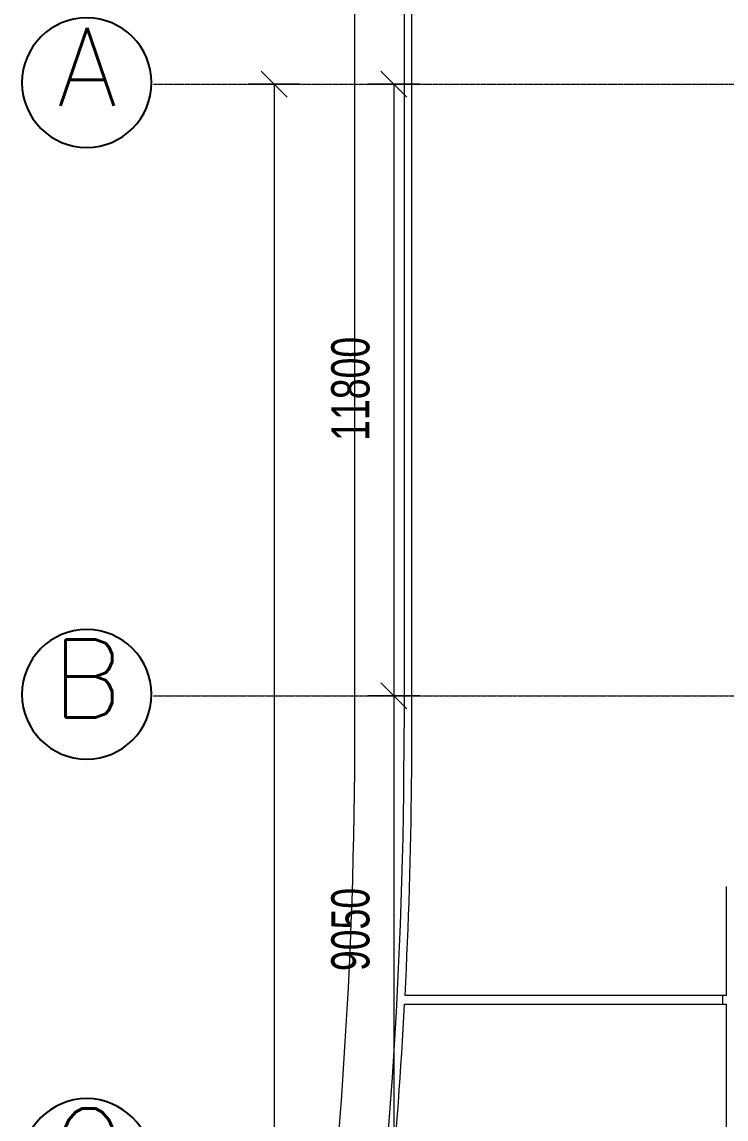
# Model space of a CAD drawing. Header units: millimetres. Extents: x 15878 to 679837, y -72324 to 391440.
# Drawn here: x 21052 to 34639, y 31742 to 52908 of the extents above; entities that cross this region are included whole.
import ezdxf

# ---------------------------------------------------------------- set-up
doc = ezdxf.new("R2010")
doc.units = ezdxf.units.MM
doc.linetypes.add('Grid Line__1_200_', pattern=[10.5, 6, -1.5, 1.5, -1.5])
for name, color, linetype, lineweight in [('A-ANNO-DIMS', 211, 'Continuous', 5), ('A-ANNO-DIMS-500', 211, 'Continuous', 5), ('A-ANNO-NOTE', 131, 'Continuous', 25), ('A-FLOR', 192, 'Continuous', 5), ('S-GRID', 1, 'Continuous', 5), ('S-STRS', 31, 'Continuous', 5)]:
    doc.layers.add(name, color=color, linetype=linetype, lineweight=lineweight)
doc.styles.add('Arial', font='arial.ttf', dxfattribs={"width": 0.7, "height": 737.649701})
doc.styles.add('RomanS', font='romans__.ttf', dxfattribs={"height": 1504.746835})
doc.dimstyles.new('Linear_-_1_5mm_Arial', dxfattribs={"dimscale": 304.8, "dimtxt": 750, "dimasz": 1.64042, "dimexe": 1.64042, "dimexo": 0.0625, "dimgap": 0.82021, "dimtad": 1, "dimdec": 0, "dimzin": 0, "dimdsep": 46, "dimtxsty": 'Arial', "dimblk1": 'OBLIQUE', "dimblk2": 'OBLIQUE', "dimsah": 1, "dimcen": 0.09, "dimadec": 0, "dimazin": 0, "dimtfac": 1, "dimtdec": 4, "dimtix": 1, "dimtmove": 0, "dimatfit": 3, "dimfxl": 1.64042, "dimfxlon": 1, "dimtvp": 1, "dimtolj": 1, "dimtzin": 0, "dimarcsym": 2})

# ---------------------------------------------------------------- blocks, each defined once
blk = doc.blocks.new('DIMBLOCK7-1_F')
at = {"layer": 'A-ANNO-DIMS-500'}
for p, q in [((28227, 51707), (27977, 51957)), ((28727, 51707), (27727, 51707)), ((28227, 51707), (28227, 39907)), ((28227, 51707), (28477, 51457)), ((28227, 51707), (28727, 51707)), ((28227, 39907), (27977, 40157)), ((28727, 39907), (27727, 39907)), ((28227, 39907), (28477, 39657)), ((28227, 39907), (28727, 39907))]:
    blk.add_line(p, q, dxfattribs=at)
at = {"layer": 'A-ANNO-DIMS-500', "color": 0, "insert": (27020, 44827), "char_height": 737.6, "width": 2353.85, "attachment_point": 1, "rotation": 90, "line_spacing_factor": 0.938532, "style": 'Arial'}
blk.add_mtext('11800', dxfattribs=at)
blk = doc.blocks.new('_Oblique')
at = {"color": 0, "linetype": 'ByBlock', "lineweight": -2}
blk.add_line((-0.5, -0.5), (0.5, 0.5), dxfattribs=at)
blk = doc.blocks.new('DIMBLOCK8-1_F')
at = {"layer": 'A-ANNO-DIMS-500'}
for p, q in [((28227, 39907), (27977, 40157)), ((28727, 39907), (27727, 39907)), ((28227, 39907), (28227, 30857)), ((28227, 39907), (28477, 39657)), ((28227, 39907), (28727, 39907)), ((28227, 30857), (27977, 31107)), ((28727, 30857), (27727, 30857)), ((28227, 30857), (28477, 30607)), ((28227, 30857), (28727, 30857))]:
    blk.add_line(p, q, dxfattribs=at)
at = {"layer": 'A-ANNO-DIMS-500', "color": 0, "insert": (27020, 34598), "char_height": 737.6, "width": 1883.08, "attachment_point": 1, "rotation": 90, "line_spacing_factor": 0.938532, "style": 'Arial'}
blk.add_mtext('9050', dxfattribs=at)
blk = doc.blocks.new('DIMBLOCK11-1_F')
at = {"layer": 'A-ANNO-DIMS-500'}
for p, q in [((25919, 51707), (25669, 51957)), ((26419, 51707), (25419, 51707)), ((25919, 51707), (25919, -1843)), ((25919, 51707), (26169, 51457)), ((25919, 51707), (26419, 51707)), ((25919, -1843), (25669, -1593)), ((26419, -1843), (25419, -1843)), ((25919, -1843), (26169, -2093)), ((25919, -1843), (26419, -1843))]:
    blk.add_line(p, q, dxfattribs=at)
at = {"layer": 'A-ANNO-DIMS-500', "color": 0, "insert": (24712, 23952), "char_height": 737.6, "width": 2353.85, "attachment_point": 1, "rotation": 90, "line_spacing_factor": 0.938532, "style": 'Arial'}
blk.add_mtext('53550', dxfattribs=at)
blk = doc.blocks.new('DLN_Generic Grid Head - Scale-1_500-2074307-1_F')
at = {"layer": 'A-ANNO-NOTE'}
for start, end in [(360, 180), (180, 360)]:
    blk.add_arc((0, 2.5), 2.5, start, end, dxfattribs=at)

msp = doc.modelspace()

# ---------------------------------------------------------------- linework, layer by layer
at = {"layer": 'A-FLOR'}
for p, q in [((27477.7, 39287.1), (27477.8, 56039.9)), ((28427.8, 54575.4), (28427.7, 39287.1)), ((28577.7, 39287.1), (28577.8, 54575.4)), ((34639.3, 36231.9), (34639.3, 34124.6)), ((34639.3, 34124.6), (28444.3, 34124.7)), ((28435.5, 33957.7), (34639.3, 33957.6)), ((34639.3, 33957.6), (34639.3, 15846.6))]:
    msp.add_line(p, q, dxfattribs=at)
for radius in [98900, 99850]:
    msp.add_arc((-71422.4, 39287.9), radius, 344.52007, 359.999549, dxfattribs=at)
for points in [[(28572.3, 38254.2), (28575.9, 38598.5), (28577.6, 38942.8), (28577.7, 39287.1)], [(28444.3, 34124.7), (28515.4, 35500.1), (28558.1, 36877), (28572.3, 38254.2)], [(27743.8, 26401.3), (28069.8, 28910.1), (28300.6, 31431.3), (28435.5, 33957.7)]]:
    msp.add_open_spline(points, degree=3, dxfattribs=at)
at = {"layer": 'S-GRID', "color": 254, "linetype": 'Grid Line__1_200_'}
for p, q in [((23591.4, 51707.5), (36091.4, 51707.5)), ((23591.4, 39907.5), (36091.4, 39907.5))]:
    msp.add_line(p, q, dxfattribs=at)
at = {"layer": 'S-STRS'}
msp.add_line((34579.3, 33957.6), (34579.3, 34124.6), dxfattribs=at)

# ---------------------------------------------------------------- block references
at = {"layer": 'A-ANNO-NOTE', "xscale": 500, "yscale": 500, "zscale": 500}
for p in [(22301.7, 50486.3), (22301.7, 38686.3), (22301.7, 29636.3)]:
    msp.add_blockref('DLN_Generic Grid Head - Scale-1_500-2074307-1_F', p, dxfattribs=at)

# ---------------------------------------------------------------- texts
at = {"layer": 'A-ANNO-NOTE', "lineweight": 5, "char_height": 1504.747, "attachment_point": 2, "line_spacing_factor": 0.964689, "style": 'RomanS'}
for s, insert, width in [('\\fRomanS|b0|i0|c134|p2|;A', (22308.7, 52794.7), 1548), ('\\fRomanS|b0|i0|c134|p2|;B', (22308.7, 40994.7), 2142), ('\\fRomanS|b0|i0|c134|p2|;C', (22308.7, 31944.7), 2142)]:
    msp.add_mtext(s, dxfattribs=dict(at, insert=insert, width=width))

# ---------------------------------------------------------------- dimensions: what is measured, and where the dimension line sits
at = {"layer": 'A-ANNO-DIMS'}
for base, p1, p2, override, picture, middle in [((25919.2, -1842.5), (26419.2, 51707.5), (26419.2, -1842.5), {"dimpost": '<>', "dimfxl": 53549.999996}, 'DIMBLOCK11-1_F', (25292.3, 24932.5)), ((28226.9, 39907.5), (28726.9, 51707.5), (28726.9, 39907.5), {"dimpost": '<>', "dimfxl": 11800}, 'DIMBLOCK7-1_F', (27600.3, 45807.5)), ((28226.9, 30857.5), (28726.9, 39907.5), (28726.9, 30857.5), {"dimpost": '<>', "dimfxl": 9050}, 'DIMBLOCK8-1_F', (27600.3, 35382.5))]:
    dim = msp.add_linear_dim(base=base, p1=p1, p2=p2, angle=90, dimstyle='Linear_-_1_5mm_Arial', override=override, dxfattribs=at)
    dim.commit()
    dim.dimension.update_dxf_attribs({"geometry": picture, "text_midpoint": middle})

doc.saveas('drawing.dxf')
